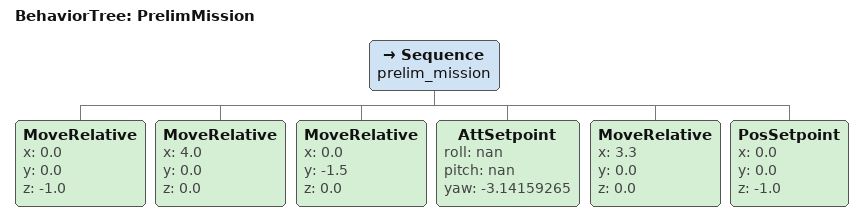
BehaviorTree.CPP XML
<?xml version="1.0" encoding="UTF-8"?>
<root BTCPP_format="4"
      main_tree_to_execute="PrelimMission">
  <BehaviorTree ID="PrelimMission">
    <Sequence name="prelim_mission">
      <MoveRelative x="0.0"
                    y="0.0"
                    z="-1.0"/>
      <MoveRelative x="4.0"
                    y="0.0"
                    z="0.0"/>
      <MoveRelative x="0.0"
                    y="-1.5"
                    z="0.0"/>
      <AttSetpoint roll="nan"
                   pitch="nan"
                   yaw="-3.14159265"/>
      <MoveRelative x="3.3"
                    y="0.0"
                    z="0.0"/>
      <PosSetpoint x="0.0"
                   y="0.0"
                   z="-1.0"/>
    </Sequence>
  </BehaviorTree>

</root>
